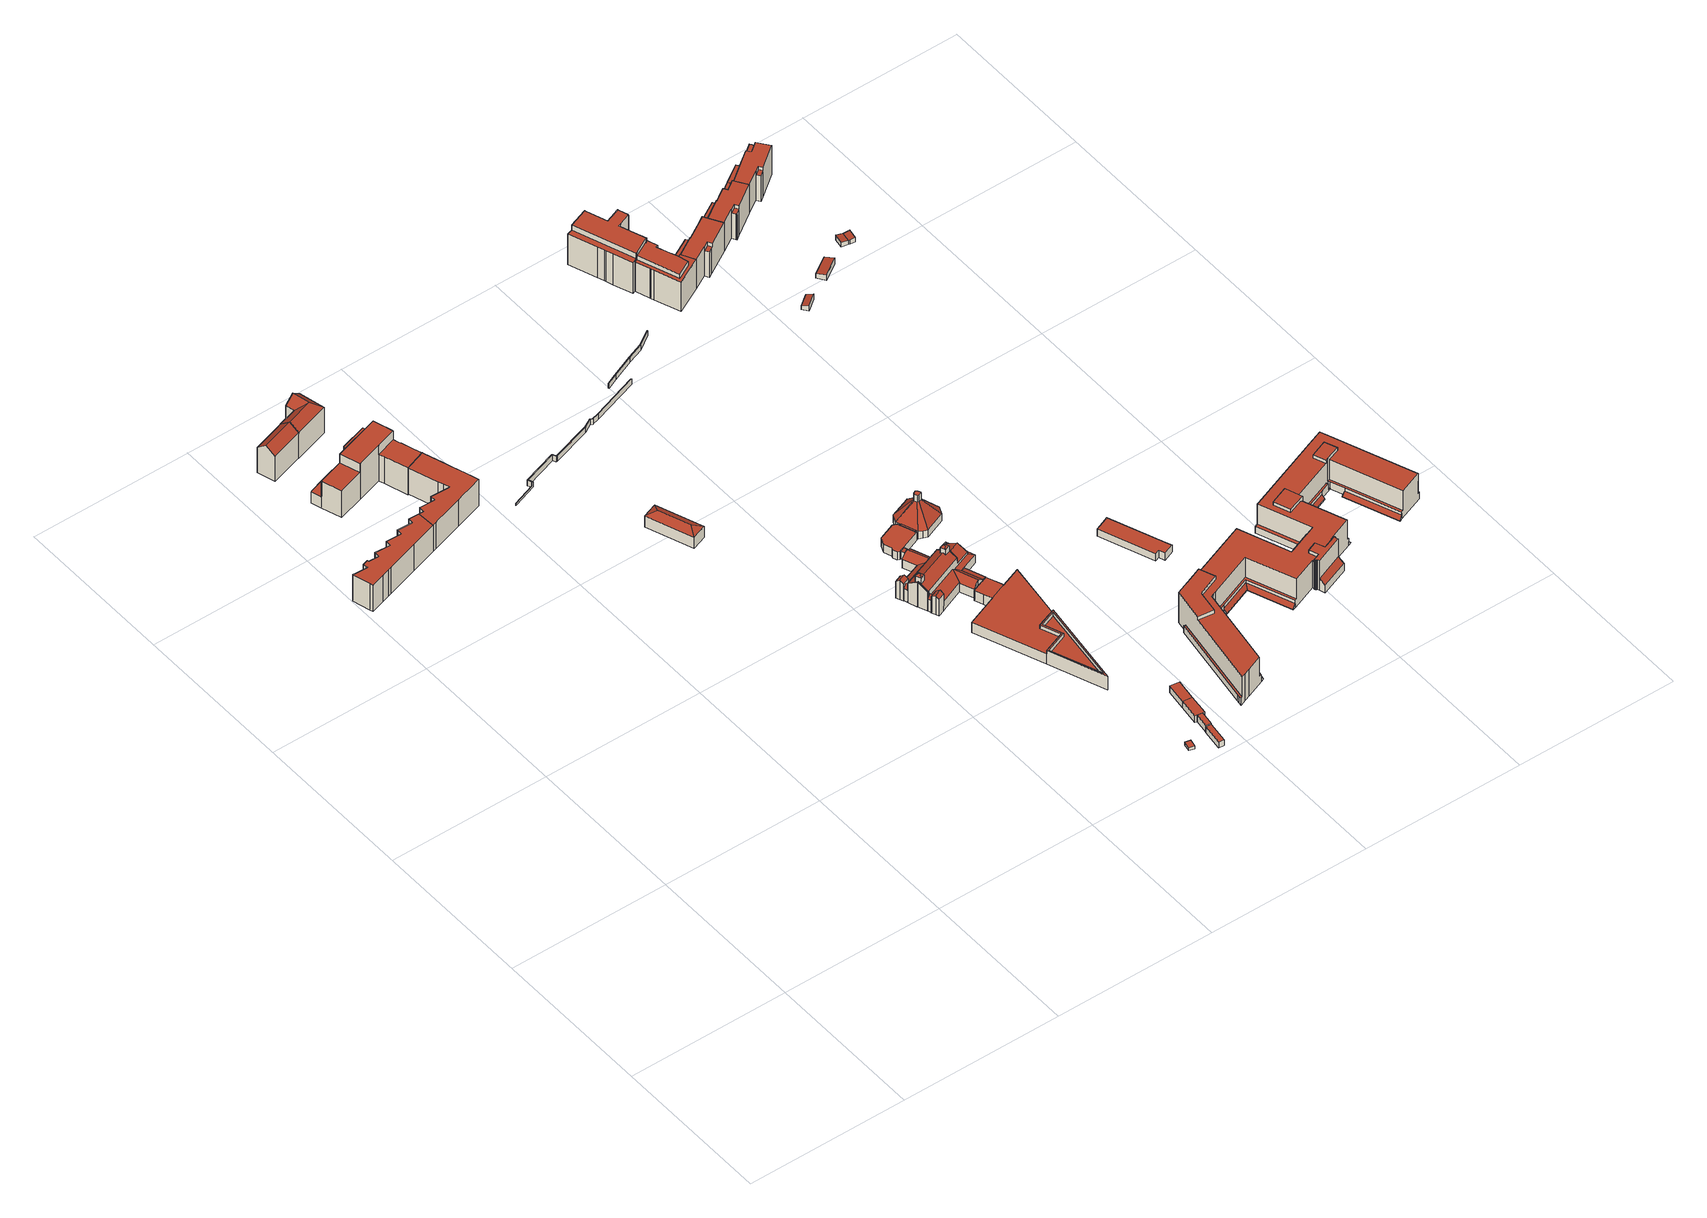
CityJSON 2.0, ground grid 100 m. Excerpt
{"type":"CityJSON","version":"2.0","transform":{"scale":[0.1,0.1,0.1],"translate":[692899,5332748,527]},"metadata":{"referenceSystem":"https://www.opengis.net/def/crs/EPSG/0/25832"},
"CityObjects":{
"building1":{"type":"Building","attributes":{"Gemeindeschluessel":"09162000","HoeheDach":"547.934","HoeheGrund":"529.105","Methode":"1000","NiedrigsteTraufeDesGebaeudes":"547.934","Geometrietyp2DReferenz":"3000","function":"31001_1000","roofType":"1000","measuredHeight":18.83,"storeysAboveGround":6},"geometry":[{"type":"MultiSurface","lod":"2","boundaries":[[[0,1,2,3]],[[4,5,6,7]],[[8,9,10,11]],[[12,13,14,15]],[[16,17,18,19]],[[17,4,7,18]],[[20,21,22,23]],[[24,25,26,27]],[[28,29,30,31]],[[1,12,15,2]],[[32,33,34,35]],[[36,20,23,37]],[[38,24,27,39]],[[40,41,42,43]],[[35,34,44,19,18,7,6,45,46,11,10,37,23,22,3,2,15,14,43,42,39,27,26,31,30,47]],[[13,40,43,14]],[[9,36,37,10]],[[25,28,31,26]],[[5,48,45,6]],[[49,32,35,47]],[[50,8,11,46]],[[33,51,44,34]],[[48,50,46,45]],[[29,49,47,30]],[[21,0,3,22]],[[51,16,19,44]],[[49,29,28,25,24,38,41,40,13,12,1,0,21,20,36,9,8,50,48,5,4,17,16,51,33,32]],[[41,38,39,42]]],"semantics":{"surfaces":[{"type":"WallSurface"},{"type":"GroundSurface"},{"type":"RoofSurface"}],"values":[0,0,0,0,0,0,0,0,0,0,0,0,0,0,1,0,0,0,0,0,0,0,0,0,0,0,2,0]}}]},
"building2":{"type":"Building","attributes":{"Gemeindeschluessel":"09162000","HoeheDach":"551.410","HoeheGrund":"528.843","Methode":"1000","NiedrigsteTraufeDesGebaeudes":"546.771","Geometrietyp2DReferenz":"3000","function":"31001_1000","roofType":"3100","measuredHeight":22.57,"storeysAboveGround":6},"geometry":[{"type":"MultiSurface","lod":"2","boundaries":[[[52,53,54,55]],[[55,54,56,57,58]],[[56,59,60,57]],[[58,57,60,61]],[[54,53,59,56]],[[61,60,59,53,52]],[[61,52,55,58]]],"semantics":{"surfaces":[{"type":"WallSurface"},{"type":"RoofSurface"},{"type":"GroundSurface"}],"values":[0,0,1,0,1,0,2]}}]},
"building3":{"type":"Building","attributes":{"Gemeindeschluessel":"09162000","HoeheDach":"554.040","HoeheGrund":"528.486","Methode":"2000","NiedrigsteTraufeDesGebaeudes":"536.411","Geometrietyp2DReferenz":"3000","function":"31001_1000","roofType":"1000","measuredHeight":25.55,"storeysAboveGround":8},"geometry":[{"type":"MultiSurface","lod":"2","boundaries":[[[62,63,64,65]],[[66,67,68,69]],[[70,64,63,71,72,73,74,75]],[[76,77,78,79]],[[80,81,82,83,84,85]],[[86,73,72,87]],[[88,89,90,91]],[[92,93,94,95]],[[65,64,70,96]],[[97,83,82,98,99,100]],[[101,102,103,104,100,99]],[[105,106,89,88]],[[74,107,108,75]],[[109,97,100,104]],[[67,110,111,68]],[[109,104,103,112,78,77]],[[111,84,83,97,109,77,69,68]],[[111,110,94,93,108,107,90,89,106,85,84]],[[86,91,90,107,74,73]],[[76,113,66,69,77]],[[92,96,70,75,108,93]],[[101,99,98,114]],[[80,85,106,105]],[[87,72,71,115]],[[92,95,113,76,79,116,102,101,114,81,80,105,88,91,86,87,115,62,65,96]],[[114,98,82,81]],[[116,112,103,102]],[[113,95,94,110,67,66]],[[115,71,63,62]],[[79,78,112,116]]],"semantics":{"surfaces":[{"type":"WallSurface"},{"type":"RoofSurface"},{"type":"GroundSurface"}],"values":[0,1,1,0,0,0,0,0,0,1,0,0,0,0,0,1,0,1,0,0,0,0,0,0,2,0,0,0,0,0]}}]},
"building4":{"type":"Building","attributes":{"Gemeindeschluessel":"09162000","HoeheDach":"547.984","HoeheGrund":"529.101","Methode":"1000","NiedrigsteTraufeDesGebaeudes":"547.984","Geometrietyp2DReferenz":"3000","function":"31001_1000","roofType":"1000","measuredHeight":18.88,"storeysAboveGround":6},"geometry":[{"type":"MultiSurface","lod":"2","boundaries":[[[117,118,119,120]],[[42,121,122,123]],[[124,125,126,127,128,129,130,131]],[[132,133,134,135]],[[39,136,121,42]],[[137,138,133,132]],[[126,125,124,139,140,141,39,42,123,142,143,144,145,146,147,148,149,137,132,135,150,151,152,153,117,120,154,155,156,157,158,127]],[[120,119,159,154]],[[160,118,117,153,152,161]],[[162,163,148,147,146,164]],[[165,164,146,145]],[[136,166,167,168,131,130,129,128,169,170,171,172,159,119,118,160,161,173,174,134,133,138,175,163,162,164,165,176,177,178,122,121]],[[154,159,172,155]],[[155,172,171,156]],[[163,175,138,137,149,148]],[[170,169,128,127,158,157,156,171]],[[141,140,139,124,131,168,167,166]],[[141,166,136,39]],[[176,165,145,144,143,177]],[[135,134,174,150]],[[174,173,161,152,151,150]],[[122,178,177,143,142,123]]],"semantics":{"surfaces":[{"type":"WallSurface"},{"type":"GroundSurface"},{"type":"RoofSurface"}],"values":[0,0,0,0,0,0,1,0,0,0,0,2,0,0,0,0,0,0,0,0,0,0]}}]},
"building5":{"type":"Building","attributes":{"Gemeindeschluessel":"09162000","HoeheDach":"551.588","HoeheGrund":"528.701","Methode":"1000","NiedrigsteTraufeDesGebaeudes":"546.785","Geometrietyp2DReferenz":"3000","function":"31001_1000","roofType":"3100","measuredHeight":22.89,"storeysAboveGround":6},"geometry":[{"type":"MultiSurface","lod":"2","boundaries":[[[179,180,181,182,183]],[[184,185,186,187,188,189,190,191]],[[182,54,186,185,183]],[[192,193,194,190,189]],[[180,191,190,194]],[[195,196,188,187]],[[182,181,197,196,195,54]],[[186,54,195,187]],[[197,181,193,192]],[[184,179,183,185]],[[179,184,191,180]],[[197,192,189,188,196]],[[180,194,193,181]]],"semantics":{"surfaces":[{"type":"RoofSurface"},{"type":"GroundSurface"},{"type":"WallSurface"}],"values":[0,1,2,2,2,2,0,2,0,2,2,2,0]}}]},
"building6":{"type":"Building","attributes":{"Gemeindeschluessel":"09162000","HoeheDach":"540.152","HoeheGrund":"529.926","Methode":"2000","NiedrigsteTraufeDesGebaeudes":"537.829","Geometrietyp2DReferenz":"3000","function":"31001_9998","roofType":"3200","measuredHeight":10.23},"geometry":[{"type":"MultiSurface","lod":"2","boundaries":[[[198,199,200]],[[201,202,198,203]],[[199,198,202,204]],[[200,199,204,205]],[[206,207,201,203]],[[206,200,205,207]],[[204,202,205]],[[207,205,202,201]],[[206,203,198,200]]],"semantics":{"surfaces":[{"type":"RoofSurface"},{"type":"WallSurface"},{"type":"GroundSurface"}],"values":[0,1,0,0,2,1,0,1,1]}}]},
"building7":{"type":"Building","attributes":{"Gemeindeschluessel":"09162000","HoeheDach":"533.420","HoeheGrund":"529.657","Methode":"2000","NiedrigsteTraufeDesGebaeudes":"530.860","Geometrietyp2DReferenz":"3000","function":"51009_1700","roofType":"1000","measuredHeight":3.76},"geometry":[{"type":"MultiSurface","lod":"2","boundaries":[[[208,209,210,211]],[[212,213,214,215]],[[216,217,218,219]],[[220,221,222,223]],[[224,225,226,227]],[[228,229,230,231]],[[232,233,234,235]],[[236,237,217,216]],[[221,224,227,222]],[[238,239,240,241]],[[242,243,235,234]],[[244,245,246,247]],[[243,242,237,236]],[[233,246,245,226,225,248,249,250,214,213,251,252,210,209,240,239,253,254,230,229,255,218,217,237,242,234]],[[256,253,239,238]],[[257,249,248,258]],[[219,218,255,259]],[[241,240,209,208]],[[215,214,250,260]],[[261,254,253,256]],[[244,223,222,227,226,245]],[[211,210,252,262]],[[220,223,244,247,232,235,243,236,216,219,259,228,231,261,256,238,241,208,211,262,263,212,215,260,257,258]],[[233,232,247,246]],[[260,250,249,257]],[[231,230,254,261]],[[220,258,248,225,224,221]],[[259,255,229,228]],[[263,251,213,212]],[[262,252,251,263]]],"semantics":{"surfaces":[{"type":"WallSurface"},{"type":"RoofSurface"},{"type":"GroundSurface"}],"values":[0,0,0,0,0,0,0,0,1,0,0,0,0,1,0,0,0,0,0,0,0,0,2,0,0,0,0,0,0,0]}}]},
"building8":{"type":"Building","attributes":{"Gemeindeschluessel":"09162000","HoeheDach":"532.720","HoeheGrund":"530.730","Methode":"1000","NiedrigsteTraufeDesGebaeudes":"532.720","Geometrietyp2DReferenz":"3000","function":"31001_2000","roofType":"1000","measuredHeight":1.99},"geometry":[{"type":"MultiSurface","lod":"2","boundaries":[[[264,265,266,267]],[[265,268,269,266]],[[267,270,271,264]],[[271,268,265,264]],[[270,269,268,271]],[[267,266,269,270]]],"semantics":{"surfaces":[{"type":"WallSurface"},{"type":"RoofSurface"},{"type":"GroundSurface"}],"values":[0,1,2,0,0,0]}}]},
"building9":{"type":"Building","attributes":{"Gemeindeschluessel":"09162000","HoeheDach":"537.737","HoeheGrund":"533.529","Methode":"1000","NiedrigsteTraufeDesGebaeudes":"537.737","Geometrietyp2DReferenz":"3000","function":"51009_1610","roofType":"1000","measuredHeight":4.21},"geometry":[{"type":"MultiSurface","lod":"2","boundaries":[[[272,273,274,275]],[[276,275,274,277]],[[278,272,275,276]],[[276,277,279,278]],[[279,273,272,278]],[[277,274,273,279]]],"semantics":{"surfaces":[{"type":"RoofSurface"},{"type":"WallSurface"},{"type":"GroundSurface"}],"values":[0,1,1,2,1,1]}}]},
"building10":{"type":"Building","attributes":{"Gemeindeschluessel":"09162000","HoeheDach":"538.392","HoeheGrund":"533.850","Methode":"1000","NiedrigsteTraufeDesGebaeudes":"538.392","Geometrietyp2DReferenz":"3000","function":"51009_1610","roofType":"1000","measuredHeight":4.54},"geometry":[{"type":"MultiSurface","lod":"2","boundaries":[[[280,281,282,283]],[[283,284,285,280]],[[284,286,287,285]],[[281,287,286,282]],[[282,286,284,283]],[[280,285,287,281]]],"semantics":{"surfaces":[{"type":"GroundSurface"},{"type":"WallSurface"},{"type":"RoofSurface"}],"values":[0,1,2,1,1,1]}}]},
"building11":{"type":"Building","attributes":{"Gemeindeschluessel":"09162000","HoeheDach":"537.680","HoeheGrund":"527.990","Methode":"2000","NiedrigsteTraufeDesGebaeudes":"535.080","Geometrietyp2DReferenz":"3000","function":"31001_3000","roofType":"1000","measuredHeight":9.69,"storeysAboveGround":1},"geometry":[{"type":"MultiSurface","lod":"2","boundaries":[[[288,289,290,291]],[[292,293,294,295]],[[296,297,298,299]],[[300,301,302,303]],[[291,290,304,305]],[[306,307,308,309,298,297,310,311],[312,313,314,294,293]],[[315,316,317,307,306,311,318,319,320]],[[295,321,322,323,292]],[[324,325,326,304,290,289,327,328]],[[295,294,314,321]],[[321,314,313,322]],[[329,330,331,332,333,299,298,309,308]],[[326,301,300,334,305,304]],[[322,313,312,323]],[[323,312,293,292]],[[320,319,335,336]],[[329,308,307,317]],[[337,310,297,296]],[[338,339,340,325,324,341]],[[342,327,289,288]],[[336,335,340,339]],[[343,328,327,342]],[[341,324,328,343]],[[319,318,337,296,299,333,302,301,326,325,340,335]],[[332,331,330,329,317,316,315,320,336,339,338,341,343,342,288,291,305,334,300,303]],[[318,311,310,337]],[[303,302,333,332]]],"semantics":{"surfaces":[{"type":"WallSurface"},{"type":"RoofSurface"},{"type":"GroundSurface"}],"values":[0,0,0,0,0,1,0,1,1,0,0,0,0,0,0,0,0,0,0,0,0,0,0,1,2,0,0]}}]},
"building12":{"type":"Building","attributes":{"name":"Bahnhof St-Martin-Straße","Gemeindeschluessel":"09162000","HoeheDach":"538.369","HoeheGrund":"533.630","Methode":"1000","NiedrigsteTraufeDesGebaeudes":"538.369","Geometrietyp2DReferenz":"3000","function":"51009_1610","roofType":"1000","measuredHeight":4.74},"geometry":[{"type":"MultiSurface","lod":"2","boundaries":[[[344,345,346,347]],[[287,286,348,349,346,345]],[[344,347,350,351,352,353]],[[351,348,286,352]],[[352,286,287,353]],[[350,349,348,351]],[[353,287,345,344]],[[347,346,349,350]]],"semantics":{"surfaces":[{"type":"WallSurface"},{"type":"RoofSurface"},{"type":"GroundSurface"}],"values":[0,1,2,0,0,0,0,0]}}]},
"building13":{"type":"Building","attributes":{"Gemeindeschluessel":"09162000","HoeheDach":"538.368","HoeheGrund":"533.570","Methode":"1000","NiedrigsteTraufeDesGebaeudes":"538.368","Geometrietyp2DReferenz":"3000","function":"51009_1610","roofType":"1000","measuredHeight":4.8},"geometry":[{"type":"MultiSurface","lod":"2","boundaries":[[[354,355,349,350]],[[349,355,356,346]],[[347,346,356,357]],[[357,356,355,354]],[[350,349,346,347]],[[347,357,354,350]]],"semantics":{"surfaces":[{"type":"WallSurface"},{"type":"RoofSurface"},{"type":"GroundSurface"}],"values":[0,1,0,0,0,2]}}]},
"building14":{"type":"Building","attributes":{"Gemeindeschluessel":"09162000","HoeheDach":"552.080","HoeheGrund":"529.854","Methode":"2000","NiedrigsteTraufeDesGebaeudes":"534.970","Geometrietyp2DReferenz":"3000","function":"31001_3000","roofType":"3100","measuredHeight":22.23,"storeysAboveGround":4},"geometry":[{"type":"MultiSurface","lod":"2","boundaries":[[[358,359,360,361,362]],[[362,363,364,365]],[[366,367,368,369]],[[370,371,359,358,372,373]],[[374,375,376,377,378]],[[379,380,381,382]],[[383,384,385,386]],[[387,388,383,389]],[[390,391,392,361]],[[393,394,395,396]],[[397,398,399,400,401]],[[402,403,404,405,406]],[[407,408,409,410,411,412]],[[413,414,415]],[[415,414,416]],[[358,362,365,372]],[[417,418,419,420,421,422]],[[423,360,359,371]],[[424,425,426,427,369,368,428]],[[429,430,431,432]],[[433,434,435,436,437]],[[438,439,382,381]],[[440,441,442,443]],[[444,377,376,445,446,447]],[[448,449,391,390]],[[450,451,452,453,454]],[[455,456,444,457]],[[458,459,430,429,460]],[[461,462,463]],[[397,464,398]],[[465,422,421,466]],[[374,464,375]],[[467,436,435,468,420,419]],[[469,470,471,472,473,414]],[[474,475,456,455]],[[396,461,463]],[[476,477,478,479,480]],[[471,481,482,472]],[[483,484,485,486]],[[487,442,441,488,489,490]],[[491,492,493,494]],[[495,388,496,497]],[[498,499,500,501,502,432,431]],[[503,504,463,462,505]],[[506,507,508,415]],[[509,407,412,510,511]],[[512,417,422,465]],[[491,513,446,514,515,516,492]],[[365,364,394,393]],[[517,373,372,365,393,518]],[[411,410,484,483]],[[519,520,511,510]],[[396,395,521,461]],[[522,523,524,437,436,467]],[[386,385,525,526]],[[414,473,416]],[[370,373,517,527]],[[508,528,529]],[[530,516,515,531,522]],[[479,532,533,480]],[[503,505,404,403]],[[487,490,534,477,476]],[[458,460,535,536,537]],[[390,405,448]],[[376,375,397,401]],[[370,527,538,425,424,539,499,498,525,385,384,495,497,540,541,542,543,519,510,412,411,483,486,544,440,443,545,474,455,457,546,513,491,494,512,465,466,468,435,434,547,459,458,537,438,381,380,548,549,550,551,552,451,450,553,504,503,403,402,423,371]],[[416,445,376,401,400,554,506,415]],[[539,555,500,499]],[[429,432,502,460]],[[502,501,535,460]],[[541,540,556,557,558]],[[439,438,537,536]],[[528,508,507]],[[546,447,446,513]],[[527,517,518,538]],[[485,484,410,409,489,488]],[[361,392,363,362]],[[408,407,509,559,560,534]],[[380,379,561,548]],[[387,562,563,496,388]],[[564,559,509,511,520]],[[466,421,420,468]],[[540,497,496,565,556]],[[538,518,426,425]],[[564,566,567,558,557,563,562,559]],[[423,402,406,360]],[[464,397,375]],[[542,567,566,543]],[[565,496,563]],[[548,561,568,549]],[[398,464,374]],[[569,523,522,531]],[[461,448,405,404,505,462]],[[450,454,570,553]],[[571,507,506,554,572]],[[461,521,449,448]],[[477,534,560,478]],[[494,493,417,512]],[[416,473,472,482,389,573,524,523,569,514,446,445]],[[424,428,555,539]],[[550,574,575,551]],[[576,529,571,572]],[[530,418,417,493,492,516]],[[387,389,482,481,577]],[[559,562,387,577,470,469,532,479,478,560]],[[369,427,453,452,366]],[[508,529,576,413,415]],[[547,578,430,459]],[[457,444,447,546]],[[524,573,386,526,431,430,578]],[[519,543,566,564,520]],[[551,575,367,552]],[[524,578,433,437]],[[451,552,367,366,452]],[[571,528,507]],[[557,556,565,563]],[[541,558,567,542]],[[454,453,427,426]],[[553,570,463,504]],[[549,568,574,550]],[[544,488,441,440]],[[361,360,406,390]],[[406,405,390]],[[439,536,535,501,500,555,428,368,367,575,574,568,561,379,382]],[[399,398,374,378]],[[394,364,363,392,391,449,521,395]],[[470,577,481,471]],[[529,528,571]],[[486,485,488,544]],[[495,384,383,388]],[[469,414,413,576,572,554,400,399,378,532]],[[498,431,526,525]],[[570,454,426,518,393,396,463]],[[434,433,578,547]],[[383,386,573,389]],[[545,443,442,487,476,480]],[[522,467,419,418,530]],[[545,480,533,475,474]],[[456,475,533,532,378,377,444]],[[569,531,515,514]],[[408,534,490,489,409]]],"semantics":{"surfaces":[{"type":"RoofSurface"},{"type":"WallSurface"},{"type":"GroundSurface"}],"values":[0,1,1,1,1,1,1,0,1,1,1,1,1,0,0,0,0,1,1,1,1,1,1,0,1,1,1,1,0,0,1,0,1,1,1,0,0,0,1,0,1,1,1,1,1,1,1,1,1,0,1,1,1,0,1,0,1,0,1,1,1,1,1,0,1,2,0,1,0,1,1,1,0,1,1,0,1,0,1,0,0,1,1,1,0,1,0,1,1,1,0,0,0,1,1,1,0,1,1,1,1,1,0,1,1,0,1,1,1,0,1,1,0,1,0,0,1,1,1,1,1,0,0,0,1,0,0,0,1,1,0,1,0,1,0,1,1,1,0,0,1]}}]},
"building15":{"type":"Building","attributes":{"Gemeindeschluessel":"09162000","HoeheDach":"533.120","HoeheGrund":"529.616","Methode":"2000","NiedrigsteTraufeDesGebaeudes":"533.120","Geometrietyp2DReferenz":"3000","function":"51009_1700","roofType":"1000","measuredHeight":3.5},"geometry":[{"type":"MultiSurface","lod":"2","boundaries":[[[579,580,581,582]],[[582,581,583,584]],[[585,586,587,588]],[[584,583,589,590]],[[591,592,593,594]],[[588,587,580,579]],[[590,589,592,591]],[[595,596,586,585]],[[594,593,597,598]],[[598,597,596,595]],[[581,580,587,586,596,597,593,592,589,583]],[[584,590,591,594,598,595,585,588,579,582]]],"semantics":{"surfaces":[{"type":"WallSurface"},{"type":"RoofSurface"},{"type":"GroundSurface"}],"values":[0,0,0,0,0,0,0,0,0,0,1,2]}}]},
"building16":{"type":"Building","attributes":{"Gemeindeschluessel":"09162000","HoeheDach":"536.009","HoeheGrund":"530.880","Methode":"1000","NiedrigsteTraufeDesGebaeudes":"536.009","Geometrietyp2DReferenz":"3000","function":"31001_2000","roofType":"1000","measuredHeight":5.13,"storeysAboveGround":1},"geometry":[{"type":"MultiSurface","lod":"2","boundaries":[[[599,600,601,602,603,604,605,606,607]],[[607,608,609,599]],[[610,611,612,605,604,603]],[[599,609,613,600]],[[602,601,600,613,614,615]],[[616,608,607,606,605,612]],[[602,615,610,603]],[[615,614,613,609,608,616,612,611,610]]],"semantics":{"surfaces":[{"type":"GroundSurface"},{"type":"WallSurface"},{"type":"RoofSurface"}],"values":[0,1,1,1,1,1,1,2]}}]},
"building17":{"type":"Building","attributes":{"Gemeindeschluessel":"09162000","HoeheDach":"555.080","HoeheGrund":"529.471","Methode":"2000","NiedrigsteTraufeDesGebaeudes":"551.560","Geometrietyp2DReferenz":"3000","function":"31001_2000","roofType":"1000","measuredHeight":25.61,"storeysAboveGround":7},"geometry":[{"type":"MultiSurface","lod":"2","boundaries":[[[617,618,619,620]],[[621,622,623,624]],[[625,626,627,628]],[[629,630,631,632]],[[633,634,635,636]],[[620,619,637,638]],[[628,627,639,640]],[[636,635,641,642]],[[643,644,645,617,620,638,646,629,632,647,648,649,625,628,640,650,651,652,633,636,642,653,654,655,656,621,624,657,658,659]],[[632,631,660,647]],[[649,661,626,625]],[[644,662,663,645]],[[646,638,637,664,665,666]],[[645,663,618,617]],[[658,667,668,659]],[[646,666,630,629]],[[669,653,642,641]],[[643,670,662,644]],[[654,671,672,655]],[[652,673,634,633]],[[665,664,674,675]],[[650,676,675,651]],[[647,660,677,648]],[[640,639,676,650]],[[655,672,678,656]],[[653,669,671,654]],[[624,623,679,657]],[[652,651,675,674,673]],[[626,661,677,660,631,630,666,665,675,676,639,627]],[[657,679,667,658]],[[656,678,622,621]],[[670,643,659,668]],[[648,677,661,649]],[[669,641,635,634,673,674,664,637,619,618,663,662,670,668,667,679,623,622,678,672,671]]],"semantics":{"surfaces":[{"type":"WallSurface"},{"type":"GroundSurface"},{"type":"RoofSurface"}],"values":[0,0,0,0,0,0,0,0,1,0,0,0,0,0,0,0,0,0,0,0,0,0,0,0,0,0,0,0,2,0,0,0,0,2]}}]},
"building18":{"type":"Building","attributes":{"Gemeindeschluessel":"09162000","HoeheDach":"553.380","HoeheGrund":"529.652","Methode":"2000","NiedrigsteTraufeDesGebaeudes":"548.070","Geometrietyp2DReferenz":"3000","function":"31001_1000","roofType":"1000","measuredHeight":23.73,"storeysAboveGround":8},"geometry":[{"type":"MultiSurface","lod":"2","boundaries":[[[680,681,682,683,684,685,686,687,688,689,690,691,692,693,694,695,696,697]],[[688,698,699,689]],[[691,700,701,692]],[[698,688,687,702]],[[683,703,704,684]],[[705,706,707,708,709]],[[709,710,711,712,705]],[[682,713,703,683]],[[714,715,716,712,717,718,719,720,721,704,703,713,722]],[[695,708,707,696]],[[715,714,680,697]],[[698,702,723,724,725,711,710,726,727,701,700,728,699]],[[692,701,727,693]],[[693,727,726,694]],[[705,712,716,706]],[[714,722,681,680]],[[695,694,726,710,709,708]],[[681,722,713,682]],[[700,691,690,728]],[[685,721,720,686]],[[687,686,720,719,723,702]],[[717,725,724,718]],[[697,696,707,706,716,715]],[[718,724,723,719]],[[684,704,721,685]],[[689,699,728,690]],[[712,711,725,717]]],"semantics":{"surfaces":[{"type":"GroundSurface"},{"type":"WallSurface"},{"type":"RoofSurface"}],"values":[0,1,1,1,1,2,1,1,2,1,1,2,1,1,1,1,1,1,1,1,1,1,1,1,1,1,1]}}]},
"building19":{"type":"Building","attributes":{"Gemeindeschluessel":"09162000","HoeheDach":"553.030","HoeheGrund":"531.297","Methode":"2000","NiedrigsteTraufeDesGebaeudes":"531.590","Geometrietyp2DReferenz":"3000","function":"31001_9998","roofType":"1000","measuredHeight":21.73},"geometry":[{"type":"MultiSurface","lod":"2","boundaries":[[[729,730,731,732,733]],[[734,735,736,737]],[[738,739,740,741]],[[742,743,744,745]],[[746,747,748,749]],[[750,751,752,753]],[[754,755,756,757,758,759]],[[760,761,762,763,764]],[[765,766,767,768]],[[769,770,771,772]],[[773,774,775,776]],[[777,778,779,780,781,782,783]],[[740,739,784,785,786]],[[787,788,789,790,791]],[[792,793,794,749,748,795,796,797]],[[798,799,800,801]],[[802,803,804,805,806]],[[736,807,808,737]],[[745,744,809,810]],[[811,812,813,814]],[[815,816,817,818]],[[819,820,747,746]],[[821,822,823,824]],[[825,826,827,828]],[[776,775,829,830]],[[758,757,788,831]],[[740,786,832,833,834,741]],[[835,836,762,761]],[[837,838,839,840]],[[841,842,843,844]],[[845,846,847,848]],[[849,850,851,852]],[[853,854,826,825,855]],[[808,807,800,799,856]],[[779,778,857,858]],[[830,829,859,860]],[[861,862,863,864]],[[759,758,831,865]],[[866,867,823,822]],[[860,859,868,869]],[[870,785,784,871]],[[754,759,865,872]],[[873,874,828,875]],[[876,877,878,879]],[[790,789,832,880]],[[881,882,815,818]],[[806,883,839,838]],[[884,885,886,887]],[[802,806,838,837]],[[888,889,752,751]],[[835,840,839,883,890,836]],[[891,892,893,894]],[[895,896,897,878]],[[875,898,899,873]],[[777,783,900,901]],[[888,751,750,902,903,904]],[[781,780,905,906,907,817,816,908]],[[909,876,879,910]],[[911,912,893,892]],[[913,914,915,916]],[[917,918,919,920]],[[787,872,865,831,788]],[[824,823,867,921]],[[882,844,843,922,816,815]],[[923,924,850,849,925]],[[748,747,820,926,927,795]],[[928,929,743,742]],[[930,791,790,801,800,807]],[[931,923,932,933]],[[792,934,935,851,850,924,793]],[[936,910,879,937,938,881,818,817,907]],[[939,901,900,796,795,927]],[[825,828,874,855]],[[928,772,771,863,862,929]],[[933,932,940,941]],[[942,782,781,908]],[[871,784,739,738]],[[801,790,880,798]],[[856,799,798,880,832,786,785,870,943]],[[944,945,946,822,821]],[[941,940,730,729]],[[814,813,947,948]],[[881,938,844,882]],[[789,788,757,756,949,833,832]],[[950,951,826,854]],[[794,793,924,923,931]],[[822,946,952,866]],[[885,920,919,953,954,955,886]],[[956,853,855,874,873,899]],[[957,895,878,877]],[[949,958,834,833]],[[768,959,960,915,914,765]],[[961,877,876,909]],[[962,898,963,945,944]],[[755,754,872,787,791,930,964,965,917,920,885,884,769,772,928,742,745,810,959,768,767,773,776,830,860,869,966,967,911,892,891,968,969,961,909,910,936,970,971,857,778,777,901,939,972,819,746,749,794,931,933,941,729,733,803,802,837,840,835,761,760,950,854,853,956,962,944,821,824,921]],[[755,921,867,866,952,958,949,756]],[[875,828,827,963,898]],[[956,899,898,962]],[[869,868,973,966]],[[964,735,734,965]],[[858,974,975,779]],[[903,902,955,954]],[[936,907,906,970]],[[971,970,906,905,975,974]],[[939,927,926,972]],[[972,926,820,819]],[[976,904,953,919]],[[773,767,766,913,916,774]],[[923,925,730,940,932]],[[969,957,877,961]],[[968,895,957,969]],[[964,930,807,736,735]],[[889,888,904,976,737,808,856,943,977]],[[965,734,918,917]],[[978,935,934,979]],[[852,851,935,978]],[[765,914,913,766]],[[950,760,764,848,847,951]],[[763,845,848,764]],[[979,934,792,797]],[[968,891,894,980,981,896,895]],[[915,960,809,744,743,929,862,861,947,813,812,982,973,868,859,829,775,774,916]],[[925,849,731,730]],[[884,887,770,769]],[[806,805,890,883]],[[763,762,846,845]],[[976,919,918,734,737]],[[753,752,889,977]],[[954,953,904,903]],[[733,732,804,803]],[[948,947,861,864]],[[937,897,896,981,841,844,938]],[[942,922,843,842,980,894,893,912,983,984,811,814,948,864,863,771,770,887,886,955,902,750,753,977,943,870,871,738,741,834,958,952,946,945,963,827,826,951,847,846,762,836,890,805,804,732,731,849,852,978,979,797,796,900,783,782]],[[858,857,971,974]],[[967,983,912,911]],[[810,809,960,959]],[[878,897,937,879]],[[975,905,780,779]],[[967,966,973,982,984,983]],[[981,980,842,841]],[[816,922,942,908]],[[982,812,811,984]]],"semantics":{"surfaces":[{"type":"WallSurface"},{"type":"RoofSurface"},{"type":"GroundSurface"}],"values":[0,1,0,0,0,0,0,0,0,0,0,0,1,0,0,0,0,0,0,0,0,0,0,0,0,0,0,0,0,0,0,0,0,1,0,0,0,1,1,0,0,0,0,1,0,1,1,0,0,1,0,0,0,1,0,0,1,0,0,0,0,0,0,0,0,1,0,0,0,1,0,0,1,0,0,0,0,1,0,0,0,0,0,1,0,0,0,0,0,1,0,0,0,0,2,0,0,0,0,0,1,0,0,0,0,0,0,0,1,0,0,0,0,0,0,0,1,0,1,0,0,1,0,0,0,0,1,0,1,0,0,1,1,0,0,0,0,0,0,0,0,0]}}]},
"building20":{"type":"Building","attributes":{"Gemeindeschluessel":"09162000","HoeheDach":"550.400","HoeheGrund":"529.652","Methode":"2000","NiedrigsteTraufeDesGebaeudes":"547.810","Geometrietyp2DReferenz":"3000","function":"31001_1000","roofType":"1000","measuredHeight":20.75,"storeysAboveGround":7},"geometry":[{"type":"MultiSurface","lod":"2","boundaries":[[[985,986,987,697,696,695,988,989,990,991,992,993,994]],[[993,995,996,994]],[[695,997,998,988]],[[696,999,997,695]],[[1000,1001,1002,1003]],[[991,1004,1005,992]],[[992,1005,995,993]],[[1006,1007,1008,1009]],[[1010,1011,1012,1006,1009]],[[985,994,996,1013,1012,1011]],[[1012,1013,1007,1006]],[[1014,1004,991,990,989]],[[987,986,1010,1009,1008,1015]],[[999,1000,1003,998,997]],[[985,1011,1010,986]],[[696,697,1016,1001,1000,999]],[[987,1015,1016,697]],[[989,988,998,1003,1002,1014]],[[1014,1002,1001,1016,1015,1008,1007,1013,996,995,1005,1004]]],"semantics":{"surfaces":[{"type":"GroundSurface"},{"type":"WallSurface"},{"type":"RoofSurface"}],"values":[0,1,1,1,1,1,1,1,2,1,1,1,1,2,1,1,1,1,2]}}]},
"building21":{"type":"Building","attributes":{"Gemeindeschluessel":"09162000","HoeheDach":"534.569","HoeheGrund":"530.690","Methode":"1000","NiedrigsteTraufeDesGebaeudes":"533.272","Geometrietyp2DReferenz":"3000","function":"31001_2000","roofType":"2100","measuredHeight":3.88},"geometry":[{"type":"MultiSurface","lod":"2","boundaries":[[[1017,1018,1019,1020,1021,1022]],[[1023,1018,1017,1024]],[[1024,1025,1026,1027,1028,1023]],[[1019,1018,1023,1028,1027,1020]],[[1022,1021,1020,1027,1026,1025]],[[1024,1017,1022,1025]]],"semantics":{"surfaces":[{"type":"RoofSurface"},{"type":"WallSurface"},{"type":"GroundSurface"}],"values":[0,1,2,1,1,1]}}]},
"building22":{"type":"Building","attributes":{"Gemeindeschluessel":"09162000","HoeheDach":"550.440","HoeheGrund":"529.478","Methode":"2000","NiedrigsteTraufeDesGebaeudes":"548.060","Geometrietyp2DReferenz":"3000","function":"31001_1000","roofType":"1000","measuredHeight":20.96,"storeysAboveGround":7},"geometry":[{"type":"MultiSurface","lod":"2","boundaries":[[[1029,1030,1031,1032]],[[1033,1034,1031,1030,1035]],[[1036,1037,1038,1039,1040]],[[1041,1042,1039,1038,1043,1044]],[[1033,1035,1045,1046]],[[1034,1047,1048,1049,1032,1031]],[[1050,1040,1039,1042]],[[1051,1052,1048,1047]],[[1037,1053,1043,1038]],[[1054,1055,1056,1057]],[[1058,1059,1060,1061]],[[1062,1036,1040,1050]],[[1054,1057,1063,1064,1065,1066,1062,1050,1042,1041,1051,1047,1034,1033,1046]],[[1032,1049,1067,1029]],[[1057,1056,1068,1063]],[[1061,1060,1069,1070]],[[1065,1071,996,1066]],[[1054,1046,1045,1059,1058,1055]],[[996,1071,1069,1060,1059,1045,1035,1067,1049,1048,1052,1044,1043,1053]],[[1072,1068,1056,1055,1058,1061,1070]],[[1062,1066,996,1053,1037,1036]],[[1041,1044,1052,1051]],[[1029,1067,1035,1030]],[[1065,1064,1072,1070,1069,1071]],[[1063,1068,1072,1064]]],"semantics":{"surfaces":[{"type":"RoofSurface"},{"type":"WallSurface"},{"type":"GroundSurface"}],"values":[0,1,0,1,1,1,1,1,1,1,1,1,2,1,1,1,1,1,0,0,1,1,1,1,1]}}]},
"building23":{"type":"Building","attributes":{"Gemeindeschluessel":"09162000","HoeheDach":"535.035","HoeheGrund":"530.750","Methode":"1000","NiedrigsteTraufeDesGebaeudes":"534.019","Geometrietyp2DReferenz":"3000","function":"31001_2000","roofType":"1000","measuredHeight":4.29},"geometry":[{"type":"MultiSurface","lod":"2","boundaries":[[[1073,1074,1075,1076]],[[1077,1075,1074,1078]],[[1079,1073,1076,1080]],[[1080,1076,1075,1077]],[[1080,1077,1078,1079]],[[1078,1074,1073,1079]]],"semantics":{"surfaces":[{"type":"RoofSurface"},{"type":"WallSurface"},{"type":"GroundSurface"}],"values":[0,1,1,1,2,1]}}]},
"building24":{"type":"Building","attributes":{"Gemeindeschluessel":"09162000","HoeheDach":"534.274","HoeheGrund":"531.040","Methode":"2000","NiedrigsteTraufeDesGebaeudes":"533.750","Geometrietyp2DReferenz":"3000","function":"31001_2000","roofType":"1000","measuredHeight":3.23},"geometry":[{"type":"MultiSurface","lod":"2","boundaries":[[[1081,1082,1083,1084]],[[1085,1086,1087,1088]],[[1088,1087,1089,1090]],[[1091,1092,1093,1081,1084,1094]],[[1090,1089,1093,1092]],[[1082,1086,1085,1095,1096,1083]],[[1088,1090,1092,1091,1094,1096,1095,1085]],[[1093,1089,1087,1086,1082,1081]],[[1094,1084,1083,1096]]],"semantics":{"surfaces":[{"type":"RoofSurface"},{"type":"WallSurface"},{"type":"GroundSurface"}],"values":[0,1,1,1,1,1,2,0,1]}}]},
"building25":{"type":"Building","attributes":{"Gemeindeschluessel":"09162000","HoeheDach":"550.250","HoeheGrund":"529.478","Methode":"2000","NiedrigsteTraufeDesGebaeudes":"547.940","Geometrietyp2DReferenz":"3000","function":"31001_1000","roofType":"1000","measuredHeight":20.77,"storeysAboveGround":7},"geometry":[{"type":"MultiSurface","lod":"2","boundaries":[[[1097,1098,1099,1100,1101]],[[1034,1102,1099,1098]],[[1103,1104,1105,1046,1033,1034,1098,1097,1106,1107,1108,1109,1110]],[[1111,1112,1113,1114,1115,1116,1117,1118,1119,1120,1101,1121]],[[1105,1104,1122,1123,1113,1112]],[[1033,1124,1102,1034]],[[1108,1107,1119,1125,1126]],[[1108,1126,1127,1109]],[[1128,1121,1101,1100]],[[1129,1115,1114,1130]],[[1125,1119,1118,1131]],[[1097,1101,1120,1106]],[[1103,1132,1122,1104]],[[1122,1132,1129,1130,1123]],[[1103,1110,1116,1115,1129,1132]],[[1130,1114,1113,1123]],[[1131,1133,1127,1126,1125]],[[1105,1112,1111,1046]],[[1124,1128,1100,1099,1102]],[[1131,1118,1117,1133]],[[1033,1046,1111,1121,1128,1124]],[[1106,1120,1119,1107]],[[1110,1109,1127,1133,1117,1116]]],"semantics":{"surfaces":[{"type":"WallSurface"},{"type":"GroundSurface"},{"type":"RoofSurface"}],"values":[0,0,1,2,0,0,0,0,0,0,0,0,0,2,0,0,2,0,2,0,0,0,0]}}]}
},
"vertices":[
[286,3705,209],[380,3700,209],[380,3700,21],[286,3705,21],[94,3612,209],[94,3627,209],[94,3627,21],[94,3612,21],[124,3654,209],[127,3644,209],[127,3644,21],[124,3654,21],[382,3734,209],[476,3730,209],[476,3730,21],[382,3734,21],[22,3616,209],[42,3615,209],[42,3615,21],[22,3616,21],[190,3675,209],[284,3670,209],[284,3670,21],[190,3675,21],[381,3598,209],[190,3538,209],[190,3538,21],[381,3598,21],[162,3530,209],[120,3517,209],[120,3517,21],[162,3530,21],[30,3511,209],[1,3616,209],[1,3616,21],[30,3511,21],[188,3641,209],[188,3641,21],[547,3648,209],[547,3648,21],[478,3764,209],[541,3761,209],[541,3761,21],[478,3764,21],[1,3617,21],[89,3644,21],[95,3645,21],[35,3491,21],[89,3644,209],[35,3491,209],[95,3645,209],[1,3617,209],
[192,4662,18],[192,4662,198],[392,4724,199],[392,4724,18],[408,4670,244],[425,4615,198],[425,4615,18],[208,4607,244],[224,4553,199],[224,4553,18],
[830,4103,15],[830,4103,207],[705,4060,207],[705,4060,15],[334,4137,207],[490,4185,207],[451,4306,207],[295,4258,207],[660,4199,207],[810,4162,207],[789,4227,207],[782,4240,207],[773,4272,207],[648,4233,207],[295,4258,15],[295,4258,94],[275,4320,94],[275,4320,15],[754,4333,15],[736,4395,15],[736,4395,181],[736,4394,181],[736,4394,270],[754,4333,270],[782,4240,15],[789,4227,15],[767,4288,15],[767,4288,270],[773,4273,270],[773,4273,15],[648,4234,15],[648,4234,270],[494,4186,270],[494,4186,15],[660,4199,15],[575,4344,181],[717,4457,181],[557,4408,181],[555,4407,181],[557,4408,15],[369,4350,15],[369,4350,94],[555,4407,94],[761,4313,15],[761,4313,270],[773,4272,270],[648,4233,270],[575,4344,94],[490,4185,270],[451,4306,270],[285,4324,94],[334,4137,15],[717,4457,15],[810,4162,15],[285,4324,15],
[869,3986,21],[869,3986,210],[886,3933,210],[886,3933,21],[541,3761,210],[572,3759,210],[572,3759,21],[765,3715,21],[810,3729,21],[863,3746,21],[938,3769,21],[938,3769,210],[863,3746,210],[810,3729,210],[765,3715,210],[774,3855,21],[774,3855,210],[764,3884,210],[764,3884,21],[547,3648,210],[786,3818,21],[786,3818,210],[662,3684,21],[588,3661,21],[574,3656,21],[572,3760,21],[573,3793,21],[581,3793,21],[667,3789,21],[669,3823,21],[781,3817,21],[783,3817,21],[784,3818,21],[705,4060,21],[742,4073,21],[830,4103,21],[831,4100,21],[887,3925,21],[898,3893,21],[901,3888,21],[925,3811,21],[936,3776,21],[887,3925,210],[831,4100,210],[830,4103,210],[781,3817,210],[783,3817,210],[669,3823,210],[667,3789,210],[574,3656,210],[588,3661,210],[662,3684,210],[936,3776,210],[925,3811,210],[901,3888,210],[898,3893,210],[742,4073,210],[705,4060,210],[784,3818,210],[581,3793,210],[573,3793,210],[572,3760,210],
[425,4614,199],[643,4681,199],[575,4720,246],[409,4668,246],[425,4615,200],[425,4614,17],[425,4615,17],[392,4724,17],[391,4725,17],[507,4758,17],[494,4813,17],[605,4838,17],[643,4681,17],[494,4813,199],[550,4826,246],[605,4838,199],[391,4725,198],[507,4758,199],[507,4759,199],
[1706,2871,108],[1644,2899,132],[1616,2837,108],[1601,3152,29],[1601,3152,108],[1706,2871,29],[1573,3090,132],[1511,3118,108],[1616,2837,29],[1511,3118,29],
[1764,3876,27],[1764,3876,64],[1751,3882,64],[1751,3882,27],[1446,3775,27],[1446,3775,64],[1438,3795,64],[1438,3795,27],[1696,3857,27],[1696,3857,64],[1750,3887,64],[1750,3887,27],[1088,3648,27],[1088,3648,39],[1086,3652,39],[1086,3652,27],[1232,3699,39],[1232,3699,64],[1230,3703,64],[1230,3703,39],[1765,3881,27],[1765,3881,64],[1805,3891,64],[1805,3891,27],[1223,3730,27],[1223,3730,64],[1438,3801,64],[1438,3801,27],[1450,3779,27],[1450,3779,64],[1806,3886,27],[1806,3886,64],[1766,3876,64],[1766,3876,27],[1441,3799,64],[1441,3799,27],[1234,3705,27],[1234,3705,64],[1222,3727,64],[1222,3727,27],[1238,3701,64],[1240,3705,64],[1228,3726,64],[1450,3773,64],[1698,3852,64],[2100,3986,64],[2098,3991,64],[1752,3887,64],[2100,3986,27],[1240,3705,27],[1238,3701,27],[1752,3887,27],[1228,3726,27],[2098,3991,27],[1698,3852,27],[1450,3773,27],
[2741,96,37],[2741,96,57],[2708,104,57],[2708,104,37],[2750,143,57],[2717,150,57],[2717,150,37],[2750,143,37],
[2856,0,107],[2874,130,107],[2841,134,107],[2824,5,107],[2824,5,65],[2841,134,65],[2856,0,65],[2874,130,65],
[2841,134,69],[2853,222,69],[2885,218,69],[2874,130,69],[2874,130,114],[2841,134,114],[2885,218,114],[2853,222,114],
[2606,1699,10],[2606,1699,82],[2608,1700,82],[2608,1700,10],[2549,1068,81],[2549,1068,107],[2665,766,107],[2665,766,81],[2625,1244,82],[2625,1244,107],[2746,1290,107],[2746,1290,82],[2674,1609,10],[2674,1609,82],[2796,1656,82],[2796,1656,10],[2635,1710,82],[2635,1710,10],[2538,1073,107],[2668,733,107],[2670,733,107],[2746,1289,107],[2671,1125,107],[2537,1074,107],[2684,1120,107],[2638,1238,107],[2734,1275,107],[2537,1074,10],[2538,1073,10],[2668,733,10],[2537,1074,82],[2537,1075,82],[2537,1075,10],[2734,1275,81],[2638,1238,81],[2684,1120,81],[2550,1617,82],[2568,1571,82],[2674,1611,82],[2568,1685,82],[2530,1670,82],[2670,733,10],[2746,1289,10],[2746,1290,10],[2747,1293,10],[2747,1293,82],[2674,1611,10],[2375,1494,82],[2375,1494,10],[2671,1125,82],[2568,1571,10],[2569,1569,10],[2569,1569,82],[2550,1617,10],[2568,1685,10],[2530,1670,10],
[2840,224,66],[2840,224,114],[2856,348,114],[2856,348,66],[2898,216,114],[2914,340,114],[2914,340,66],[2898,216,66],[2885,218,66],[2853,222,66],
[2932,470,66],[2932,470,114],[2874,478,114],[2874,478,66],
[2741,2214,81],[2742,2215,80],[2763,2263,80],[2659,2285,188],[2656,2279,188],[2656,2279,235],[2638,2272,235],[2638,2272,188],[2517,2278,84],[2517,2278,88],[2550,2193,88],[2550,2193,84],[2615,2166,29],[2742,2215,29],[2616,2166,81],[2615,2166,80],[2272,1784,234],[2260,1816,234],[2260,1816,194],[2266,1800,206],[2272,1784,195],[2383,2171,88],[2383,2171,29],[2376,2157,29],[2376,2157,88],[2626,2032,90],[2626,2032,29],[2500,1984,29],[2500,1984,90],[2650,1882,108],[2689,1867,90],[2606,1994,108],[2652,2302,188],[2652,2302,235],[2659,2285,235],[2629,2276,188],[2629,2276,235],[2622,2293,235],[2622,2293,188],[2289,1827,234],[2301,1796,234],[2301,1796,195],[2295,1811,206],[2289,1827,194],[2715,2389,29],[2667,2411,29],[2667,2411,80],[2667,2411,81],[2715,2389,80],[2495,1753,92],[2348,1693,90],[2348,1693,149],[2348,1692,149],[2348,1692,29],[2495,1753,29],[2526,1900,206],[2532,1902,206],[2520,1915,194],[2504,1955,165],[2220,1896,165],[2263,1913,165],[2256,1933,148],[2255,1933,148],[2255,1935,147],[2211,1918,147],[2763,2263,29],[2549,2193,29],[2563,2198,29],[2563,2198,80],[2563,2198,84],[2549,2193,88],[2422,2090,83],[2422,2090,117],[2451,2101,93],[2451,2101,83],[2372,2071,90],[2372,2071,29],[2404,1987,29],[2404,1987,92],[2403,1991,90],[2386,2131,29],[2386,2131,88],[2288,1718,29],[2288,1718,148],[2290,1718,148],[2290,1718,29],[2258,1797,206],[2245,1856,165],[2238,1853,165],[2237,1853,165],[2643,2309,188],[2643,2309,235],[2531,2283,29],[2528,2282,29],[2528,2282,84],[2531,2283,84],[2531,2283,80],[2258,1796,29],[2258,1796,205],[2258,1797,29],[2407,2127,29],[2422,2090,29],[2407,2127,83],[2626,2302,188],[2541,2362,81],[2519,2314,80],[2281,1806,251],[2211,1918,29],[2255,1935,29],[2256,1933,91],[2255,1933,29],[2553,1845,165],[2553,1845,122],[2532,1902,157],[2510,1958,122],[2510,1958,165],[2280,1740,29],[2280,1740,165],[2290,1719,116],[2310,1726,139],[2301,1748,139],[2288,1743,124],[2282,1741,116],[2628,1939,157],[2606,1994,122],[2348,1691,29],[2348,1691,148],[2305,1675,148],[2305,1675,29],[2290,1719,148],[2297,1696,164],[2340,1713,165],[2332,1735,148],[2230,1876,29],[2230,1876,147],[2228,1875,147],[2228,1875,29],[2689,1867,29],[2590,1829,90],[2590,1829,29],[2451,2101,29],[2436,2138,29],[2436,2138,88],[2437,2138,88],[2437,2138,83],[2541,2362,29],[2519,2314,29],[2541,2362,80],[2490,1904,194],[2490,1904,234],[2520,1915,234],[2496,1749,90],[2527,1669,29],[2527,1669,90],[2220,1896,29],[2238,1853,29],[2238,1853,116],[2230,1875,116],[2230,1875,147],[2591,2177,80],[2567,2188,80],[2530,1670,29],[2530,1670,92],[2626,2302,235],[2272,1891,113],[2270,1866,125],[2469,1942,125],[2454,2102,29],[2454,2102,91],[2591,2177,29],[2511,1894,251],[2532,1884,234],[2272,1891,147],[2249,1883,139],[2288,1743,165],[2282,1741,165],[2332,1735,112],[2407,2127,88],[2400,2124,88],[2400,2124,29],[2567,2188,29],[2553,2183,29],[2635,1710,29],[2608,1700,29],[2606,1699,29],[2568,1685,29],[2297,1696,29],[2282,1741,29],[2237,1853,29],[2413,2086,29],[2365,2217,29],[2385,2263,29],[2488,2302,29],[2512,2292,29],[2517,2278,29],[2527,2293,29],[2496,1888,206],[2553,2183,88],[2635,1710,85],[2609,1700,90],[2608,1700,90],[2512,1829,124],[2314,1753,124],[2365,2217,88],[2531,1836,108],[2563,1819,90],[2567,1684,124],[2590,1829,85],[2568,1685,123],[2606,1699,93],[2385,2263,88],[2258,1861,139],[2527,2293,80],[2502,1873,234],[2502,1873,195],[2489,1949,108],[2488,2302,88],[2512,2292,88],[2532,1884,195],[2650,1882,122],[2413,2086,125],
[2054,4061,26],[2054,4061,61],[1990,4033,61],[1990,4033,26],[1988,4038,61],[1988,4038,26],[2290,4155,26],[2290,4155,61],[2194,4119,61],[2194,4119,26],[2052,4066,61],[2052,4066,26],[2192,4124,26],[2192,4124,61],[2288,4159,61],[2288,4159,26],[2385,4217,26],[2385,4217,61],[2383,4221,61],[2383,4221,26],
[3466,1278,39],[3452,1314,39],[3451,1314,39],[3424,1304,39],[3298,1632,39],[3325,1642,39],[3389,1667,39],[3516,1338,39],[3530,1303,39],[3530,1303,90],[3466,1278,90],[3298,1632,90],[3325,1642,90],[3389,1667,90],[3452,1314,90],[3451,1314,90],[3424,1304,90],[3516,1338,90],
[2659,4581,25],[2659,4581,281],[2658,4580,281],[2658,4580,25],[2687,4775,25],[2687,4775,281],[2689,4768,281],[2689,4768,25],[2440,4713,25],[2440,4713,246],[2380,4881,246],[2380,4881,25],[2531,4514,25],[2531,4514,246],[2515,4506,246],[2515,4506,25],[2531,4934,25],[2531,4934,281],[2532,4932,281],[2532,4932,25],[2555,4526,281],[2555,4526,25],[2402,4888,246],[2402,4888,25],[2579,4802,281],[2579,4802,25],[2602,4738,25],[2610,4716,25],[2625,4674,25],[2546,4522,25],[2474,4620,25],[2459,4662,25],[2455,4673,25],[2402,4886,25],[2414,4891,25],[2528,4933,25],[2666,4833,25],[2670,4835,25],[2671,4832,25],[2691,4776,25],[2687,4767,25],[2686,4768,25],[2618,4743,25],[2474,4620,246],[2455,4673,246],[2610,4716,281],[2625,4674,281],[2547,4522,281],[2547,4522,246],[2546,4522,246],[2686,4768,281],[2618,4743,281],[2666,4833,281],[2602,4738,281],[2670,4835,281],[2671,4832,281],[2528,4933,281],[2414,4891,281],[2414,4891,246],[2402,4886,246],[2459,4662,246],[2691,4776,281],[2687,4767,281],
[2628,4251,26],[2572,4404,26],[2565,4423,26],[2563,4429,26],[2533,4510,26],[2531,4514,26],[2546,4522,26],[2555,4526,26],[2658,4580,26],[2660,4577,26],[2682,4517,26],[2668,4512,26],[2680,4480,26],[2692,4448,26],[2700,4425,26],[2735,4443,26],[2748,4418,26],[2791,4336,26],[2658,4580,264],[2660,4577,264],[2668,4512,264],[2680,4480,264],[2555,4526,264],[2563,4429,236],[2533,4510,236],[2713,4399,211],[2749,4416,211],[2748,4418,211],[2735,4443,211],[2703,4426,211],[2703,4426,264],[2713,4399,264],[2713,4399,236],[2565,4423,236],[2628,4251,236],[2791,4336,236],[2749,4416,236],[2732,4326,236],[2641,4278,236],[2550,4524,236],[2546,4522,236],[2531,4514,236],[2572,4404,236],[2550,4524,264],[2641,4278,264],[2732,4326,264],[2700,4425,264],[2692,4448,264],[2682,4517,264],
[3627,1022,43],[3627,1022,92],[3627,1022,236],[3775,1079,236],[3775,1079,43],[4193,1047,47],[4381,1120,50],[4374,1137,73],[4168,1060,73],[4506,1286,236],[4506,1286,257],[4535,1211,257],[4535,1211,236],[4125,703,43],[4125,703,256],[4125,699,256],[4125,699,43],[3215,799,43],[3215,799,92],[3226,797,92],[3226,797,43],[4067,1000,236],[4067,1000,257],[4029,1100,257],[4029,1100,236],[4590,760,43],[4608,767,43],[4608,767,94],[4607,766,94],[4607,766,73],[4590,760,47],[3951,1147,43],[4069,838,43],[4069,838,236],[4069,838,91],[3951,1147,91],[4140,649,96],[3967,582,96],[3967,582,43],[4140,649,43],[4120,713,43],[4120,713,236],[4122,710,236],[4122,710,43],[3953,617,43],[3953,617,256],[3950,626,256],[3950,626,43],[3194,225,43],[3305,268,43],[3305,268,77],[3305,268,94],[3289,262,94],[3289,262,236],[3194,225,236],[4402,1246,257],[4430,1173,257],[4448,1180,257],[4484,1088,43],[4484,1088,94],[4453,1168,94],[4453,1168,46],[4453,1168,43],[3206,671,260],[3238,872,260],[3238,872,43],[3131,201,92],[3131,201,236],[3206,671,236],[4430,1173,46],[4430,1173,94],[4435,1161,94],[4435,1161,46],[3929,784,43],[3894,770,43],[3894,770,236],[3929,784,236],[3929,784,165],[4374,1137,94],[4168,1060,94],[4123,696,256],[4123,696,43],[3979,654,236],[3979,654,256],[3958,710,256],[3958,710,236],[3385,770,46],[3385,770,94],[3382,755,94],[3382,755,46],[3126,236,43],[3126,236,92],[4557,1348,43],[4557,1348,94],[4567,1352,94],[4567,1352,43],[4098,1204,94],[4098,1204,236],[4395,1318,236],[4395,1318,94],[3946,627,256],[3946,627,43],[4484,1088,73],[4448,1180,94],[4461,1185,94],[4461,1185,236],[4034,824,43],[4034,824,236],[3922,803,43],[3922,803,122],[4026,843,122],[4026,843,43],[3681,884,94],[3681,884,236],[3405,778,236],[3405,778,94],[4089,846,91],[4089,846,236],[3970,1155,236],[3970,1155,91],[3425,945,236],[3425,945,260],[3462,850,260],[3462,850,236],[4094,1214,43],[4098,1204,43],[4094,1214,94],[4164,1070,94],[3326,276,43],[3326,276,50],[3943,629,256],[3943,629,43],[4038,677,256],[4123,709,256],[4123,709,236],[4038,677,236],[4466,1082,46],[4758,825,94],[4769,829,94],[3940,632,256],[3940,632,43],[4430,1173,236],[4402,1246,236],[4466,1082,43],[4391,1329,46],[4391,1329,94],[4395,1318,46],[3473,770,47],[3661,842,47],[3671,867,73],[3466,788,73],[4448,1180,46],[3404,764,46],[3405,778,46],[4034,825,165],[4116,714,43],[4113,721,43],[4113,721,236],[4116,714,236],[4175,1040,257],[4137,1141,257],[4034,825,236],[3939,654,43],[3942,647,43],[3942,647,236],[3939,654,236],[3777,591,73],[3777,591,94],[3671,867,94],[4417,1327,46],[4413,1337,46],[3157,211,236],[3157,211,43],[4163,1036,236],[4163,1036,94],[4175,1040,94],[3368,665,94],[3367,665,94],[3381,755,94],[3369,764,94],[3473,770,43],[3466,788,43],[3940,644,43],[3940,644,236],[3955,614,130],[4128,681,130],[4128,681,256],[3955,614,256],[4292,790,43],[4292,790,47],[4274,783,73],[4274,783,43],[4769,829,43],[3385,770,236],[3321,904,92],[3321,904,260],[3425,945,92],[3122,216,92],[3119,196,92],[4125,707,43],[4125,707,256],[4374,1137,43],[3321,904,43],[3317,915,92],[3317,915,43],[3303,657,260],[3325,797,260],[3381,755,43],[3466,788,94],[3404,764,94],[3119,196,43],[3623,1033,92],[3623,1033,43],[3369,764,236],[4164,1070,236],[4546,1376,43],[4546,1376,236],[4557,1348,236],[4016,733,256],[4016,733,236],[4620,771,94],[3981,1159,43],[3981,1159,236],[4758,825,236],[4274,783,94],[4262,778,94],[4262,778,236],[4413,1337,43],[3760,585,47],[4620,771,236],[4127,684,43],[4127,684,256],[3661,842,43],[4417,1327,43],[4417,1327,236],[4381,1120,43],[4193,1047,43],[3938,636,43],[3938,640,43],[3777,591,43],[3760,585,43],[3367,665,43],[3386,662,43],[3122,216,43],[3938,636,256],[3386,662,51],[3368,665,77],[4175,1040,73],[4137,1141,236],[3325,797,236],[3303,657,236],[3791,597,236],[3791,597,94],[3938,638,256],[3938,640,236],[3938,638,236],
[2923,4373,26],[2897,4358,26],[2881,4384,26],[2854,4506,26],[2869,4482,26],[2916,4510,26],[2948,4529,26],[3011,4566,26],[3025,4542,26],[3072,4463,26],[3025,4542,234],[3072,4463,234],[2735,4443,212],[2854,4506,212],[2748,4418,212],[2750,4415,212],[2750,4415,234],[2867,4484,234],[2867,4484,212],[2948,4529,234],[3011,4566,234],[2917,4403,208],[2917,4403,234],[2882,4382,234],[2882,4382,208],[2897,4358,208],[2923,4373,208],[2932,4379,208],[2932,4379,234],[2869,4482,234],[2881,4384,234],[2791,4336,234],
[3142,3842,76],[3213,3895,75],[3199,3914,68],[3189,3928,63],[3188,3928,63],[3116,3875,63],[3213,3895,37],[3142,3842,37],[3116,3875,37],[3188,3928,37],[3189,3928,37],[3199,3914,37],
[3236,4641,211],[3295,4681,211],[3280,4704,211],[3221,4664,211],[3295,4681,25],[3280,4704,25],[3295,4681,234],[3025,4542,211],[3026,4540,211],[3140,4616,211],[3127,4635,211],[3011,4566,211],[3142,4612,25],[3127,4635,25],[3140,4616,234],[3142,4612,234],[3346,4604,234],[3346,4604,25],[3219,4664,25],[3219,4664,234],[3221,4664,234],[3011,4566,25],[3187,4642,25],[3187,4642,234],[3026,4540,234],[3201,4507,25],[3201,4507,211],[3178,4491,211],[3178,4491,25],[3209,4512,211],[3209,4512,234],[3194,4535,234],[3194,4535,211],[3025,4542,25],[3177,4490,25],[3173,4496,25],[3160,4515,25],[3072,4463,25],[3236,4641,234],[3177,4490,211],[3161,4513,234],[3161,4513,211],[3160,4515,234],[3173,4496,211],
[3349,3962,80],[3458,4034,80],[3426,4082,70],[3317,4010,70],[3426,4082,38],[3458,4034,38],[3349,3962,38],[3317,4010,38],
[3598,4101,68],[3609,4161,68],[3569,4168,73],[3558,4109,73],[3649,4153,40],[3649,4153,72],[3638,4094,72],[3638,4094,40],[3608,4099,69],[3608,4099,40],[3598,4101,40],[3599,4101,40],[3599,4101,68],[3558,4109,40],[3609,4161,40],[3569,4168,40],
[3408,4756,25],[3392,4779,25],[3392,4779,212],[3408,4756,212],[3408,4756,232],[3280,4704,212],[3473,4654,25],[3449,4636,25],[3431,4660,25],[3452,4789,25],[3483,4812,25],[3541,4855,25],[3558,4833,25],[3613,4759,25],[3346,4604,232],[3431,4660,232],[3433,4658,232],[3464,4681,232],[3480,4660,232],[3613,4759,232],[3560,4830,232],[3502,4787,232],[3483,4812,232],[3452,4789,232],[3299,4675,232],[3449,4636,209],[3433,4658,209],[3295,4681,212],[3483,4812,212],[3541,4855,212],[3558,4833,212],[3299,4675,212],[3480,4660,209],[3464,4681,209],[3502,4787,212],[3473,4654,209],[3560,4830,212]
]}
